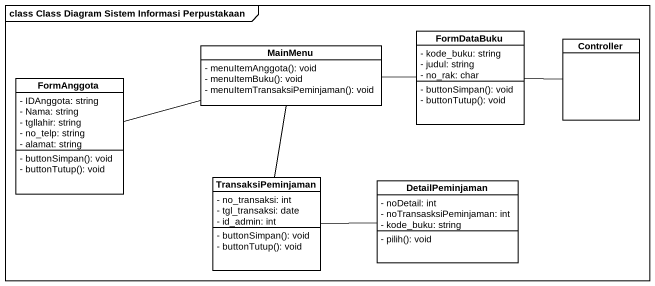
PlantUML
@startuml
mainframe class Class Diagram Sistem Informasi Perpustakaan
hide circle
hide empty members
skinparam classAttributeIconSize 0
class MainMenu {
  - menuItemAnggota(): void
  - menuItemBuku(): void
  - menuItemTransaksiPeminjaman(): void
}
class FormDataBuku {
  - kode_buku: string
  - judul: string
  - no_rak: char
  - buttonSimpan(): void
  - buttonTutup(): void
}
class Controller
class FormAnggota {
  - IDAnggota: string
  - Nama: string
  - tgllahir: string
  - no_telp: string
  - alamat: string
  - buttonSimpan(): void
  - buttonTutup(): void
}
class TransaksiPeminjaman {
  - no_transaksi: int
  - tgl_transaksi: date
  - id_admin: int
  - buttonSimpan(): void
  - buttonTutup(): void
}
class DetailPeminjaman {
  - noDetail: int
  - noTransasksiPeminjaman: int
  - kode_buku: string
  - pilih(): void
}
MainMenu -right- FormDataBuku
MainMenu -left- FormAnggota
MainMenu -- TransaksiPeminjaman
FormDataBuku -right- Controller
TransaksiPeminjaman -right- DetailPeminjaman
@enduml
